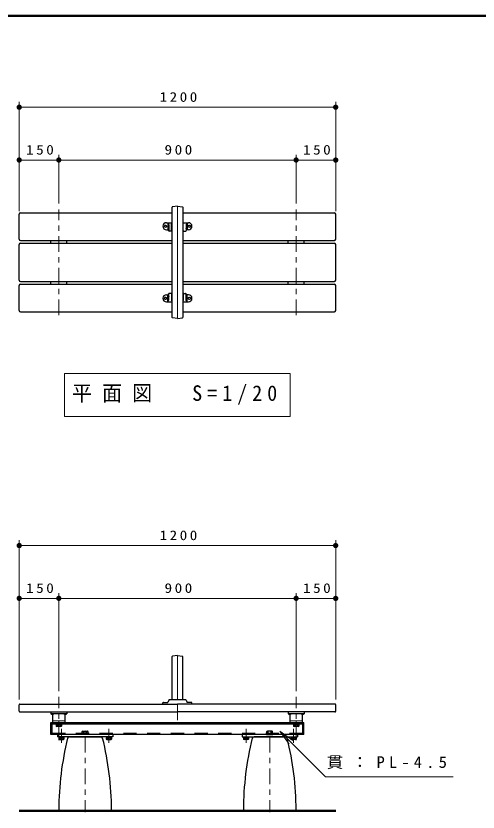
# Model space of a CAD drawing. Units: millimetres on the paper, scale 1:20. Extents: x -385 to 0, y 0 to 267.
# Drawn here: x -289.1 to -201.4, y 116.2 to 267 of the extents above; entities that cross this region are included whole.
import ezdxf

# ---------------------------------------------------------------- set-up
doc = ezdxf.new("R2010")
doc.units = ezdxf.units.MM
doc.linetypes.add('USER1', pattern=[4.5, 2.5, -2])
doc.linetypes.add('USER2', pattern=[6, 3, -1, 1, -1])
doc.layers.add('1_20', color=7, linetype='Continuous', lineweight=25)
doc.layers.add('LY_3', color=7, linetype='Continuous', lineweight=13)
doc.styles.add('ＭＳ ゴシック', font='')
doc.styles.get('ＭＳ ゴシック').set_extended_font_data('MS Gothic')

# ---------------------------------------------------------------- blocks, each defined once
blk = doc.blocks.new('filled_dot')
at = {"color": 0, "linetype": 'Continuous', "lineweight": -2, "const_width": 1.25}
blk.add_lwpolyline([(-0.625, 0, 1), (0.625, 0, 1)], format="xyb", close=True, dxfattribs=at)

msp = doc.modelspace()

# ---------------------------------------------------------------- linework, layer by layer
at = {"layer": '1_20', "lineweight": 13}
for p, q in [((-288.425, 230.033), (-288.425, 250.704)), ((-228.425, 230.033), (-228.425, 250.704)), ((-288.425, 249.704), (-228.425, 249.704)), ((-280.925, 231.467), (-280.925, 240.704)), ((-280.925, 232.153), (-280.925, 240.704)), ((-235.925, 231.467), (-235.925, 240.704)), ((-288.425, 239.704), (-280.925, 239.704)), ((-280.925, 239.704), (-235.925, 239.704)), ((-235.925, 239.704), (-228.425, 239.704)), ((-279.825, 199.257), (-279.825, 191.123)), ((-237.025, 199.257), (-279.825, 199.257)), ((-237.025, 191.123), (-237.025, 199.257)), ((-279.825, 191.123), (-237.025, 191.123)), ((-288.425, 137.515), (-288.425, 167.665)), ((-228.425, 137.515), (-228.425, 167.665)), ((-288.425, 166.665), (-228.425, 166.665)), ((-280.925, 139.059), (-280.925, 157.665)), ((-235.925, 139.059), (-235.925, 157.665)), ((-288.425, 156.665), (-280.925, 156.665)), ((-280.925, 156.665), (-235.925, 156.665)), ((-235.925, 156.665), (-228.425, 156.665)), ((-237.24, 129.028), (-239.008, 131.503)), ((-239.008, 131.503), (-236.533, 129.735)), ((-239.008, 131.503), (-236.886, 129.382))]:
    msp.add_line(p, q, dxfattribs=at)
at = {"layer": '1_20', "color": 110}
for p, q in [((-259.425, 209.872), (-259.425, 230.786)), ((-258.425, 230.979), (-259.382, 230.835)), ((-258.425, 230.979), (-257.467, 230.835)), ((-257.425, 230.786), (-257.425, 209.872)), ((-260.5, 227.829), (-259.425, 227.829)), ((-257.425, 227.829), (-256.35, 227.829)), ((-260.5, 226.479), (-260.185, 226.479)), ((-260.257, 227.717), (-260.257, 226.58)), ((-260.163, 226.465), (-260.066, 226.282)), ((-260.061, 226.804), (-260.061, 226.387)), ((-259.521, 226.329), (-259.521, 227.571)), ((-259.471, 227.621), (-259.425, 227.621)), ((-259.425, 227.186), (-259.471, 227.186)), ((-257.425, 227.621), (-257.379, 227.621)), ((-257.379, 227.186), (-257.425, 227.186)), ((-257.329, 226.329), (-257.329, 227.571)), ((-256.789, 226.804), (-256.789, 226.387)), ((-256.687, 226.465), (-256.783, 226.282)), ((-256.35, 226.479), (-256.664, 226.479)), ((-256.593, 227.717), (-256.593, 226.58)), ((-259.621, 226.229), (-259.978, 226.229)), ((-257.229, 226.229), (-256.872, 226.229)), ((-260.5, 214.179), (-260.185, 214.179)), ((-260.163, 214.192), (-260.066, 214.375)), ((-260.061, 213.854), (-260.061, 214.271)), ((-259.621, 214.429), (-259.978, 214.429)), ((-259.521, 214.329), (-259.521, 213.086)), ((-257.329, 214.329), (-257.329, 213.086)), ((-257.229, 214.429), (-256.872, 214.429)), ((-256.789, 213.854), (-256.789, 214.271)), ((-256.687, 214.192), (-256.783, 214.375)), ((-256.35, 214.179), (-256.664, 214.179)), ((-260.5, 212.829), (-259.425, 212.829)), ((-260.257, 212.94), (-260.257, 214.078)), ((-259.425, 213.472), (-259.471, 213.472)), ((-259.471, 213.036), (-259.425, 213.036)), ((-257.379, 213.472), (-257.425, 213.472)), ((-257.425, 213.036), (-257.379, 213.036)), ((-257.425, 212.829), (-256.35, 212.829)), ((-256.593, 212.94), (-256.593, 214.078)), ((-258.425, 209.679), (-259.382, 209.822)), ((-258.425, 209.679), (-257.467, 209.822)), ((-259.425, 137.44), (-259.425, 145.635)), ((-258.425, 145.828), (-259.382, 145.684)), ((-258.425, 145.828), (-257.467, 145.684)), ((-257.425, 137.44), (-257.425, 145.635)), ((-260.064, 137.38), (-260.25, 136.955)), ((-258.425, 137.44), (-259.972, 137.44)), ((-256.877, 137.44), (-258.425, 137.44)), ((-256.785, 137.38), (-256.599, 136.955)), ((-261.175, 136.64), (-261.168, 136.844)), ((-261.068, 136.94), (-260.273, 136.94)), ((-255.782, 136.94), (-256.577, 136.94)), ((-255.675, 136.64), (-255.682, 136.844))]:
    msp.add_line(p, q, dxfattribs=at)
at = {"layer": '1_20', "color": 110, "lineweight": 13}
for p, q in [((-258.425, 230.979), (-258.425, 209.679)), ((-258.425, 145.828), (-258.425, 137.44))]:
    msp.add_line(p, q, dxfattribs=at)
at = {"layer": '1_20'}
for p, q in [((-288.425, 224.704), (-288.425, 229.454)), ((-288.175, 229.704), (-259.425, 229.704)), ((-257.425, 229.704), (-228.675, 229.704)), ((-228.425, 224.704), (-228.425, 229.454)), ((-288.425, 216.954), (-288.425, 223.704)), ((-288.175, 224.454), (-259.425, 224.454)), ((-288.175, 223.954), (-259.425, 223.954)), ((-282.425, 223.954), (-282.425, 224.454)), ((-279.425, 223.954), (-279.425, 224.454)), ((-257.425, 224.454), (-228.675, 224.454)), ((-257.425, 223.954), (-228.675, 223.954)), ((-237.425, 223.954), (-237.425, 224.454)), ((-234.425, 223.954), (-234.425, 224.454)), ((-228.425, 216.954), (-228.425, 223.704)), ((-288.425, 211.204), (-288.425, 215.954)), ((-288.175, 216.704), (-259.425, 216.704)), ((-288.175, 216.204), (-259.425, 216.204)), ((-282.425, 216.204), (-282.425, 216.704)), ((-279.425, 216.204), (-279.425, 216.704)), ((-257.425, 216.704), (-228.675, 216.704)), ((-257.425, 216.204), (-228.675, 216.204)), ((-237.425, 216.204), (-237.425, 216.704)), ((-234.425, 216.204), (-234.425, 216.704)), ((-228.425, 211.204), (-228.425, 215.954)), ((-288.175, 210.954), (-259.425, 210.954)), ((-257.425, 210.954), (-228.675, 210.954)), ((-288.425, 135.29), (-288.425, 136.49)), ((-288.275, 136.64), (-258.425, 136.64)), ((-228.575, 136.64), (-258.425, 136.64)), ((-228.425, 135.29), (-228.425, 136.49)), ((-288.275, 135.14), (-258.425, 135.14)), ((-282.445, 134.84), (-282.445, 134.815)), ((-282.445, 134.84), (-281.855, 134.84)), ((-282.445, 134.815), (-281.855, 134.815)), ((-282.425, 135.14), (-282.425, 134.84)), ((-282.425, 134.84), (-279.425, 134.84)), ((-282.1, 134.84), (-282.1, 133.14)), ((-281.855, 134.84), (-281.855, 134.815)), ((-279.995, 134.84), (-279.995, 134.815)), ((-279.995, 134.84), (-279.405, 134.84)), ((-279.995, 134.815), (-279.405, 134.815)), ((-279.75, 134.84), (-279.75, 133.14)), ((-279.425, 135.14), (-279.425, 134.84)), ((-279.405, 134.84), (-279.405, 134.815)), ((-228.575, 135.14), (-258.425, 135.14)), ((-237.445, 134.84), (-237.445, 134.815)), ((-237.445, 134.84), (-236.855, 134.84)), ((-237.445, 134.815), (-236.855, 134.815)), ((-237.425, 135.14), (-237.425, 134.84)), ((-237.425, 134.84), (-234.425, 134.84)), ((-237.1, 134.84), (-237.1, 133.14)), ((-236.855, 134.84), (-236.855, 134.815)), ((-234.995, 134.84), (-234.995, 134.815)), ((-234.995, 134.84), (-234.405, 134.84)), ((-234.995, 134.815), (-234.405, 134.815)), ((-234.75, 134.84), (-234.75, 133.14)), ((-234.425, 135.14), (-234.425, 134.84)), ((-234.405, 134.84), (-234.405, 134.815)), ((-282.1, 133.14), (-279.75, 133.14)), ((-281.45, 132.915), (-280.4, 132.915)), ((-281.45, 132.915), (-281.45, 132.84)), ((-281.45, 132.84), (-280.4, 132.84)), ((-281.385, 132.84), (-281.385, 132.715)), ((-280.465, 132.84), (-281.385, 132.84)), ((-280.958, 132.84), (-280.925, 132.715)), ((-280.925, 132.84), (-280.891, 132.715)), ((-280.465, 132.84), (-280.465, 132.715)), ((-280.4, 132.84), (-280.4, 132.915)), ((-237.1, 133.14), (-234.75, 133.14)), ((-236.45, 132.915), (-235.4, 132.915)), ((-236.45, 132.915), (-236.45, 132.84)), ((-236.45, 132.84), (-235.4, 132.84)), ((-236.385, 132.84), (-236.385, 132.715)), ((-235.465, 132.84), (-236.385, 132.84)), ((-235.958, 132.84), (-235.925, 132.715)), ((-235.925, 132.84), (-235.891, 132.715)), ((-235.465, 132.84), (-235.465, 132.715)), ((-235.4, 132.84), (-235.4, 132.915)), ((-280.465, 132.715), (-281.385, 132.715)), ((-276.473, 131.458), (-276.375, 131.515)), ((-276.473, 131.14), (-276.473, 131.458)), ((-276.375, 131.515), (-275.475, 131.515)), ((-276.199, 131.14), (-276.199, 131.458)), ((-275.651, 131.14), (-275.651, 131.458)), ((-275.376, 131.458), (-275.475, 131.515)), ((-275.376, 131.14), (-275.376, 131.458)), ((-241.473, 131.458), (-241.375, 131.515)), ((-241.473, 131.14), (-241.473, 131.458)), ((-240.475, 131.515), (-241.375, 131.515)), ((-241.199, 131.14), (-241.199, 131.458)), ((-240.651, 131.14), (-240.651, 131.458)), ((-240.376, 131.458), (-240.475, 131.515)), ((-240.376, 131.14), (-240.376, 131.458)), ((-235.465, 132.715), (-236.385, 132.715)), ((-279.9, 130.44), (-280.95, 130.44)), ((-280.95, 130.365), (-280.95, 130.44)), ((-279.9, 130.365), (-280.95, 130.365)), ((-280.885, 130.365), (-280.885, 130.24)), ((-280.885, 130.365), (-279.965, 130.365)), ((-280.885, 130.24), (-279.965, 130.24)), ((-280.425, 130.365), (-280.458, 130.24)), ((-280.391, 130.365), (-280.425, 130.24)), ((-279.965, 130.365), (-279.965, 130.24)), ((-279.9, 130.44), (-279.9, 130.365)), ((-278.902, 130.44), (-272.948, 130.44)), ((-276.525, 130.99), (-276.525, 130.89)), ((-275.325, 130.99), (-276.525, 130.99)), ((-275.325, 130.89), (-276.525, 130.89)), ((-276.462, 130.99), (-276.462, 131.14)), ((-275.387, 131.14), (-276.462, 131.14)), ((-275.387, 130.99), (-276.462, 130.99)), ((-275.475, 130.44), (-276.375, 130.44)), ((-275.965, 130.99), (-275.925, 131.14)), ((-275.925, 130.99), (-275.885, 131.14)), ((-275.387, 130.99), (-275.387, 131.14)), ((-275.325, 130.89), (-275.325, 130.99)), ((-270.9, 130.44), (-271.95, 130.44)), ((-271.95, 130.365), (-271.95, 130.44)), ((-270.9, 130.365), (-271.95, 130.365)), ((-271.885, 130.365), (-271.885, 130.24)), ((-271.885, 130.365), (-270.965, 130.365)), ((-271.885, 130.24), (-270.965, 130.24)), ((-271.425, 130.365), (-271.458, 130.24)), ((-271.391, 130.365), (-271.425, 130.24)), ((-270.965, 130.365), (-270.965, 130.24)), ((-270.9, 130.44), (-270.9, 130.365)), ((-245.95, 130.44), (-244.9, 130.44)), ((-245.95, 130.44), (-245.95, 130.365)), ((-245.95, 130.365), (-244.9, 130.365)), ((-245.885, 130.365), (-245.885, 130.24)), ((-244.965, 130.365), (-245.885, 130.365)), ((-244.965, 130.24), (-245.885, 130.24)), ((-245.458, 130.365), (-245.425, 130.24)), ((-245.425, 130.365), (-245.391, 130.24)), ((-244.965, 130.365), (-244.965, 130.24)), ((-244.9, 130.365), (-244.9, 130.44)), ((-237.948, 130.44), (-243.902, 130.44)), ((-241.525, 130.89), (-241.525, 130.99)), ((-241.525, 130.99), (-240.325, 130.99)), ((-241.525, 130.89), (-240.325, 130.89)), ((-241.462, 130.99), (-241.462, 131.14)), ((-241.462, 131.14), (-240.387, 131.14)), ((-241.462, 130.99), (-240.387, 130.99)), ((-241.375, 130.44), (-240.475, 130.44)), ((-240.925, 130.99), (-240.965, 131.14)), ((-240.885, 130.99), (-240.925, 131.14)), ((-240.387, 130.99), (-240.387, 131.14)), ((-240.325, 130.99), (-240.325, 130.89)), ((-236.95, 130.44), (-235.9, 130.44)), ((-236.95, 130.44), (-236.95, 130.365)), ((-236.95, 130.365), (-235.9, 130.365)), ((-236.885, 130.365), (-236.885, 130.24)), ((-235.965, 130.365), (-236.885, 130.365)), ((-235.965, 130.24), (-236.885, 130.24)), ((-236.458, 130.365), (-236.425, 130.24)), ((-236.425, 130.365), (-236.391, 130.24)), ((-235.965, 130.365), (-235.965, 130.24)), ((-235.9, 130.365), (-235.9, 130.44)), ((-280.775, 116.44), (-280.925, 116.59)), ((-280.775, 116.44), (-271.075, 116.44)), ((-271.075, 116.44), (-270.925, 116.59)), ((-245.775, 116.44), (-245.925, 116.59)), ((-236.075, 116.44), (-245.775, 116.44)), ((-236.075, 116.44), (-235.925, 116.59))]:
    msp.add_line(p, q, dxfattribs=at)
at = {"layer": '1_20', "linetype": 'USER2', "lineweight": 13}
for p, q in [((-280.925, 210.3), (-280.925, 230.357)), ((-258.425, 210.3), (-258.425, 230.357)), ((-235.925, 210.3), (-235.925, 230.357)), ((-280.925, 129.831), (-280.925, 138.034)), ((-258.425, 133.603), (-258.425, 138.109)), ((-235.925, 129.831), (-235.925, 138.034)), ((-275.925, 130.44), (-275.925, 116.177)), ((-240.925, 130.44), (-240.925, 116.177))]:
    msp.add_line(p, q, dxfattribs=at)
at = {"layer": '1_20', "color": 4}
for p, q in [((-282.4, 130.89), (-282.4, 133.14)), ((-282.4, 133.14), (-234.45, 133.14)), ((-282.175, 130.89), (-282.175, 133.14)), ((-282.175, 132.915), (-234.675, 132.915)), ((-279.675, 132.915), (-279.675, 133.14)), ((-237.175, 132.915), (-237.175, 133.14)), ((-234.675, 130.89), (-234.675, 133.14)), ((-234.45, 130.89), (-234.45, 133.14)), ((-234.45, 130.89), (-282.4, 130.89)), ((-281.175, 130.89), (-281.175, 130.44)), ((-270.675, 130.44), (-281.175, 130.44)), ((-270.675, 130.89), (-270.675, 130.44)), ((-246.175, 130.89), (-246.175, 130.44)), ((-235.675, 130.89), (-246.175, 130.89)), ((-246.175, 130.44), (-235.675, 130.44)), ((-235.675, 130.89), (-235.675, 130.44))]:
    msp.add_line(p, q, dxfattribs=at)
at = {"layer": '1_20', "linetype": 'USER1', "lineweight": 13}
for p, q in [((-282.1, 133.44), (-279.75, 133.44)), ((-237.1, 133.44), (-234.75, 133.44))]:
    msp.add_line(p, q, dxfattribs=at)
at = {"layer": '1_20', "color": 4, "linetype": 'USER2', "lineweight": 13}
for p, q in [((-280.925, 133.515), (-280.925, 132.174)), ((-235.925, 133.515), (-235.925, 132.174)), ((-280.425, 131.96), (-280.425, 129.297)), ((-280.425, 131.49), (-280.425, 130.149)), ((-271.425, 131.96), (-271.425, 129.297)), ((-271.425, 131.49), (-271.425, 130.149)), ((-245.425, 131.96), (-245.425, 129.297)), ((-245.425, 131.49), (-245.425, 130.149)), ((-236.425, 131.96), (-236.425, 129.297)), ((-236.425, 131.49), (-236.425, 130.149))]:
    msp.add_line(p, q, dxfattribs=at)
at = {"layer": '1_20', "color": 131}
for p, q in [((-281.416, 132.715), (-281.416, 132.44)), ((-280.434, 132.715), (-281.416, 132.715)), ((-281.416, 132.44), (-281.337, 132.395)), ((-280.512, 132.395), (-281.337, 132.395)), ((-281.17, 132.715), (-281.17, 132.44)), ((-280.679, 132.715), (-280.679, 132.44)), ((-280.434, 132.44), (-280.512, 132.395)), ((-280.434, 132.715), (-280.434, 132.44)), ((-236.416, 132.715), (-236.416, 132.44)), ((-235.434, 132.715), (-236.416, 132.715)), ((-236.416, 132.44), (-236.337, 132.395)), ((-235.512, 132.395), (-236.337, 132.395)), ((-236.17, 132.715), (-236.17, 132.44)), ((-235.679, 132.715), (-235.679, 132.44)), ((-235.434, 132.44), (-235.512, 132.395)), ((-235.434, 132.715), (-235.434, 132.44)), ((-280.916, 130.24), (-280.916, 129.965)), ((-280.916, 130.24), (-279.934, 130.24)), ((-280.916, 129.965), (-280.837, 129.92)), ((-280.837, 129.92), (-280.012, 129.92)), ((-280.67, 130.24), (-280.67, 129.965)), ((-280.179, 130.24), (-280.179, 129.965)), ((-279.934, 129.965), (-280.012, 129.92)), ((-279.934, 130.24), (-279.934, 129.965)), ((-271.916, 130.24), (-271.916, 129.965)), ((-271.916, 130.24), (-270.934, 130.24)), ((-271.916, 129.965), (-271.837, 129.92)), ((-271.837, 129.92), (-271.012, 129.92)), ((-271.67, 130.24), (-271.67, 129.965)), ((-271.179, 130.24), (-271.179, 129.965)), ((-270.934, 129.965), (-271.012, 129.92)), ((-270.934, 130.24), (-270.934, 129.965)), ((-245.916, 130.24), (-245.916, 129.965)), ((-244.934, 130.24), (-245.916, 130.24)), ((-245.916, 129.965), (-245.837, 129.92)), ((-245.012, 129.92), (-245.837, 129.92)), ((-245.67, 130.24), (-245.67, 129.965)), ((-245.179, 130.24), (-245.179, 129.965)), ((-244.934, 129.965), (-245.012, 129.92)), ((-244.934, 130.24), (-244.934, 129.965)), ((-236.916, 130.24), (-236.916, 129.965)), ((-235.934, 130.24), (-236.916, 130.24)), ((-236.916, 129.965), (-236.837, 129.92)), ((-236.012, 129.92), (-236.837, 129.92)), ((-236.67, 130.24), (-236.67, 129.965)), ((-236.179, 130.24), (-236.179, 129.965)), ((-235.934, 129.965), (-236.012, 129.92)), ((-235.934, 130.24), (-235.934, 129.965))]:
    msp.add_line(p, q, dxfattribs=at)
at = {"layer": '1_20', "color": 4, "linetype": 'USER1', "lineweight": 13}
msp.add_line((-234.675, 131.115), (-282.175, 131.115), dxfattribs=at)
at = {"layer": '1_20', "lineweight": 50}
msp.add_line((-288.425, 116.44), (-228.425, 116.44), dxfattribs=at)
at = {"layer": '1_20', "color": 110}
for points in [[(-260.257, 227.717), (-260.219, 227.699), (-260.184, 227.676), (-260.154, 227.649), (-260.129, 227.616), (-260.112, 227.579), (-260.1, 227.537), (-260.092, 227.489), (-260.086, 227.433), (-260.081, 227.364), (-260.077, 227.288), (-260.073, 227.208), (-260.07, 227.126), (-260.068, 227.046), (-260.066, 226.97), (-260.064, 226.902), (-260.063, 226.843), (-260.062, 226.798), (-260.061, 226.769), (-260.061, 226.758), (-260.061, 226.768), (-260.061, 226.804)], [(-256.593, 227.717), (-256.63, 227.699), (-256.665, 227.676), (-256.695, 227.649), (-256.72, 227.616), (-256.738, 227.579), (-256.75, 227.537), (-256.758, 227.489), (-256.763, 227.433), (-256.768, 227.364), (-256.773, 227.288), (-256.776, 227.208), (-256.779, 227.126), (-256.782, 227.046), (-256.784, 226.97), (-256.786, 226.902), (-256.787, 226.843), (-256.788, 226.798), (-256.788, 226.769), (-256.789, 226.758), (-256.789, 226.768), (-256.789, 226.804)], [(-260.257, 212.94), (-260.219, 212.959), (-260.184, 212.982), (-260.154, 213.009), (-260.129, 213.041), (-260.112, 213.078), (-260.1, 213.12), (-260.092, 213.169), (-260.086, 213.225), (-260.081, 213.293), (-260.077, 213.369), (-260.073, 213.45), (-260.07, 213.531), (-260.068, 213.611), (-260.066, 213.687), (-260.064, 213.756), (-260.063, 213.814), (-260.062, 213.859), (-260.061, 213.889), (-260.061, 213.9), (-260.061, 213.889), (-260.061, 213.854)], [(-256.593, 212.94), (-256.63, 212.959), (-256.665, 212.982), (-256.695, 213.009), (-256.72, 213.041), (-256.738, 213.078), (-256.75, 213.12), (-256.758, 213.169), (-256.763, 213.225), (-256.768, 213.293), (-256.773, 213.369), (-256.776, 213.45), (-256.779, 213.531), (-256.782, 213.611), (-256.784, 213.687), (-256.786, 213.756), (-256.787, 213.814), (-256.788, 213.859), (-256.788, 213.889), (-256.789, 213.9), (-256.789, 213.889), (-256.789, 213.854)]]:
    msp.add_lwpolyline(points, dxfattribs=at)
at = {"layer": '1_20', "lineweight": 13}
msp.add_lwpolyline([(-239.008, 131.503), (-230.377, 122.872), (-206.131, 122.872)], dxfattribs=at)
at = {"layer": '1_20', "color": 110, "lineweight": 13}
for centre in [(-260.675, 227.154), (-256.175, 227.154), (-260.675, 213.504), (-256.175, 213.504)]:
    msp.add_circle(centre, 0.225, dxfattribs=at)
at = {"layer": '1_20', "color": 110}
for centre in [(-260.675, 227.154), (-256.175, 227.154), (-260.675, 213.504), (-256.175, 213.504)]:
    msp.add_circle(centre, 0.2, dxfattribs=at)
for centre, radius, start, end in [((-259.375, 230.786), 0.05, 98.53077, 180), ((-257.475, 230.786), 0.05, 0, 81.46923), ((-260.5, 227.154), 0.675, 90, 270), ((-256.35, 227.154), 0.675, 270, 90), ((-260.185, 226.454), 0.025, 27.86749, 90), ((-259.978, 226.329), 0.1, 207.86749, 270), ((-259.621, 226.329), 0.1, 270, 0), ((-259.471, 227.571), 0.05, 90, 180), ((-259.471, 227.136), 0.05, 90, 180), ((-257.379, 227.571), 0.05, 359.99999, 90), ((-257.379, 227.136), 0.05, 0, 90), ((-257.229, 226.329), 0.1, 180, 270), ((-256.872, 226.329), 0.1, 270, 332.13251), ((-256.664, 226.454), 0.025, 90, 152.13251), ((-260.5, 213.504), 0.675, 90, 270), ((-260.185, 214.204), 0.025, 270, 332.13251), ((-259.978, 214.329), 0.1, 90, 152.13251), ((-259.621, 214.329), 0.1, 0, 90), ((-257.229, 214.329), 0.1, 90, 180), ((-256.872, 214.329), 0.1, 27.86749, 90), ((-256.664, 214.204), 0.025, 207.86749, 270), ((-256.35, 213.504), 0.675, 270, 90), ((-259.471, 213.522), 0.05, 180, 270), ((-259.471, 213.086), 0.05, 180, 270), ((-257.379, 213.522), 0.05, 270, 0), ((-257.379, 213.086), 0.05, 270, 0.00001), ((-259.375, 209.872), 0.05, 180, 261.46923), ((-257.475, 209.872), 0.05, 278.53077, 0), ((-259.375, 145.635), 0.05, 98.53077, 180), ((-257.475, 145.635), 0.05, 0, 81.46923), ((-259.972, 137.34), 0.1, 90, 156.37062), ((-256.877, 137.34), 0.1, 23.62938, 90), ((-261.068, 136.84), 0.1, 90, 178), ((-260.273, 136.965), 0.025, 270, 336.37062), ((-256.577, 136.965), 0.025, 203.62938, 270), ((-255.782, 136.84), 0.1, 2, 90)]:
    msp.add_arc(centre, radius, start, end, dxfattribs=at)
at = {"layer": '1_20'}
for centre, radius, start, end in [((-288.175, 229.454), 0.25, 90, 180), ((-228.675, 229.454), 0.25, 0, 90), ((-288.175, 224.704), 0.25, 180, 270), ((-288.175, 223.704), 0.25, 90, 180), ((-228.675, 224.704), 0.25, 270, 0), ((-228.675, 223.704), 0.25, 0, 90), ((-288.175, 216.954), 0.25, 180, 270), ((-288.175, 215.954), 0.25, 90, 180), ((-228.675, 216.954), 0.25, 270, 0), ((-228.675, 215.954), 0.25, 0, 90), ((-288.175, 211.204), 0.25, 180, 270), ((-228.675, 211.204), 0.25, 270, 0), ((-288.275, 136.49), 0.15, 90, 180), ((-228.575, 136.49), 0.15, 0, 90), ((-288.275, 135.29), 0.15, 180, 270), ((-282.15, 135.085), 0.4, 222.43594, 317.56406), ((-279.7, 135.085), 0.4, 222.43594, 317.56406), ((-237.15, 135.085), 0.4, 222.43594, 317.56406), ((-234.7, 135.085), 0.4, 222.43594, 317.56406), ((-228.575, 135.29), 0.15, 270, 0), ((-276.336, 131.221), 0.274, 60.00001, 119.99999), ((-275.925, 130.825), 0.69, 66.57346, 113.42654), ((-275.513, 131.221), 0.274, 60.00001, 119.99999), ((-241.336, 131.221), 0.274, 60.00001, 119.99999), ((-240.925, 130.825), 0.69, 66.57346, 113.42654), ((-240.513, 131.221), 0.274, 60.00001, 119.99999), ((-224.05, 116.44), 56.875, 166.02573, 179.84909), ((-278.902, 130.09), 0.35, 90, 166.02573), ((-272.948, 130.09), 0.35, 13.97427, 90), ((-327.8, 116.44), 56.875, 0.15091, 13.97427), ((-189.05, 116.44), 56.875, 166.02573, 179.84909), ((-243.902, 130.09), 0.35, 90, 166.02573), ((-237.948, 130.09), 0.35, 13.97427, 90), ((-292.8, 116.44), 56.875, 0.15091, 13.97427)]:
    msp.add_arc(centre, radius, start, end, dxfattribs=at)
at = {"layer": '1_20', "color": 131}
for centre, radius, start, end in [((-281.293, 132.653), 0.245, 240.00001, 299.99999), ((-280.925, 133.084), 0.689, 249.136, 290.864), ((-280.557, 132.653), 0.245, 240.00001, 299.99999), ((-236.293, 132.653), 0.245, 240.00001, 299.99999), ((-235.925, 133.084), 0.689, 249.136, 290.864), ((-235.557, 132.653), 0.245, 240.00001, 299.99999), ((-280.793, 130.178), 0.245, 240.00001, 299.99999), ((-280.425, 130.609), 0.689, 249.136, 290.864), ((-280.057, 130.178), 0.245, 240.00001, 299.99999), ((-271.793, 130.178), 0.245, 240.00001, 299.99999), ((-271.425, 130.609), 0.689, 249.136, 290.864), ((-271.057, 130.178), 0.245, 240.00001, 299.99999), ((-245.793, 130.178), 0.245, 240.00001, 299.99999), ((-245.425, 130.609), 0.689, 249.136, 290.864), ((-245.057, 130.178), 0.245, 240.00001, 299.99999), ((-236.793, 130.178), 0.245, 240.00001, 299.99999), ((-236.425, 130.609), 0.689, 249.136, 290.864), ((-236.057, 130.178), 0.245, 240.00001, 299.99999)]:
    msp.add_arc(centre, radius, start, end, dxfattribs=at)
at = {"layer": 'LY_3', "lineweight": 50}
msp.add_line((0, 267), (-385, 267), dxfattribs=at)

# ---------------------------------------------------------------- block references
at = {"layer": '1_20', "lineweight": 13, "xscale": 0.4, "yscale": 0.4}
for p in [(-288.425, 249.704), (-288.425, 239.704), (-280.925, 239.704), (-235.925, 239.704), (-288.425, 166.665), (-288.425, 156.665), (-280.925, 156.665), (-235.925, 156.665)]:
    msp.add_blockref('filled_dot', p, dxfattribs=at)
at = {"layer": '1_20', "lineweight": 13, "xscale": 0.4, "yscale": 0.4, "rotation": 180}
for p in [(-228.425, 249.704), (-280.925, 239.704), (-235.925, 239.704), (-228.425, 239.704), (-228.425, 166.665), (-280.925, 156.665), (-235.925, 156.665), (-228.425, 156.665)]:
    msp.add_blockref('filled_dot', p, dxfattribs=at)

# ---------------------------------------------------------------- texts
at = {"layer": '1_20', "style": 'ＭＳ ゴシック'}
for s, insert, char_height, attachment_point in [('\\T1.33;\\W1.15;1200', (-258.004, 250.704), 1.833, 8), ('\\T1.33;\\W1.15;150', (-284.254, 240.704), 1.833, 8), ('\\T1.33;\\W1.15;900', (-258.008, 240.704), 1.833, 8), ('\\T1.33;\\W1.15;150', (-231.754, 240.704), 1.833, 8), ('\\T1.5;\\W0.95;平面図\u3000S=1/20', (-278.425, 195.19), 2.933, 4), ('\\T1.33;\\W1.15;1200', (-258.004, 167.665), 1.833, 8), ('\\T1.33;\\W1.15;150', (-284.254, 157.665), 1.833, 8), ('\\T1.33;\\W1.15;900', (-258.008, 157.665), 1.833, 8), ('\\T1.33;\\W1.15;150', (-231.754, 157.665), 1.833, 8), ('\\T1.5;\\W1.05;貫：PL-4.5', (-230.131, 125.522), 2.199, 4)]:
    msp.add_mtext(s, dxfattribs=dict(at, insert=insert, char_height=char_height, attachment_point=attachment_point))

doc.saveas('drawing.dxf')
